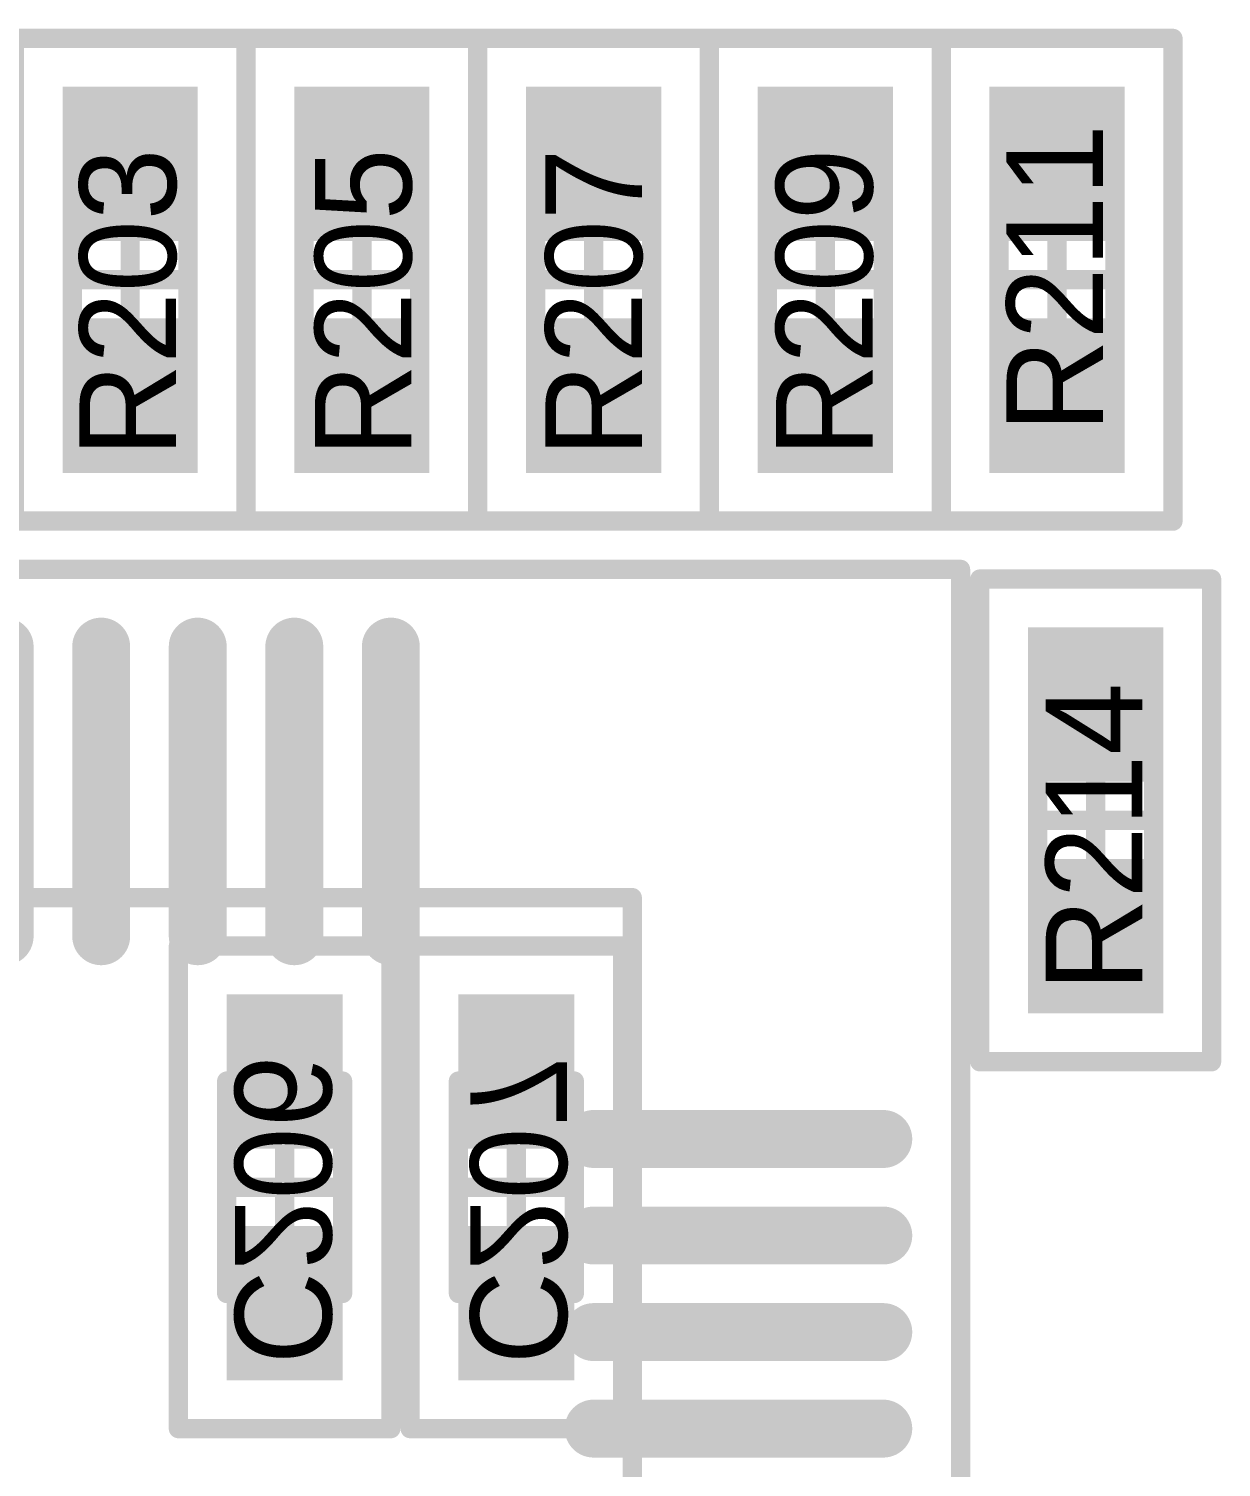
# Model space of a CAD drawing. Header units: millimetres. Extents: x 33.3 to 111.9, y 29.8 to 74.8.
# Drawn here: x 59.84 to 66.02, y 55.45 to 62.9 of the extents above; entities that cross this region are included whole.
import ezdxf

# ---------------------------------------------------------------- set-up
doc = ezdxf.new("R2010")
doc.units = ezdxf.units.MM
for name, color, linetype in [('BottomLayer', 5, 'Continuous'), ('BottomOverlay', 54, 'Continuous'), ('BottomPaste', 16, 'Continuous'), ('Mechanical13', 56, 'Continuous'), ('Mechanical14', 56, 'Continuous'), ('Mechanical15', 56, 'Continuous'), ('Mechanical16', 56, 'Continuous'), ('Mechanical17', 56, 'Continuous'), ('TopLayer', 1, 'Continuous'), ('TopOverlay', 2, 'Continuous'), ('TopPaste', 8, 'Continuous')]:
    doc.layers.add(name, color=color, linetype=linetype)

# ---------------------------------------------------------------- blocks, each defined once
blk = doc.blocks.new('TQFP64_N_19')
at = {"layer": 'Mechanical13', "const_width": 0.1}
for points in [[(-5, 5), (5, 5)], [(5, -5), (5, 5)]]:
    blk.add_lwpolyline(points, dxfattribs=at)
at = {"layer": 'Mechanical13', "const_width": 0.05}
blk.add_lwpolyline([(4.975, 5, 1), (5.025, 5, 1)], format="xyb", close=True, dxfattribs=at)
blk.add_lwpolyline([(4.975, 5, 1), (5.025, 5, 1)], format="xyb", close=True, dxfattribs=at)
at = {"layer": 'Mechanical15', "const_width": 0.1}
for points in [[(-6.7, 6.7), (6.7, 6.7)], [(6.7, -6.7), (6.7, 6.7)]]:
    blk.add_lwpolyline(points, dxfattribs=at)
at = {"layer": 'Mechanical15', "const_width": 0.05}
blk.add_lwpolyline([(6.675, 6.7, 1), (6.725, 6.7, 1)], format="xyb", close=True, dxfattribs=at)
blk.add_lwpolyline([(6.675, 6.7, 1), (6.725, 6.7, 1)], format="xyb", close=True, dxfattribs=at)
at = {"layer": 'TopLayer', "const_width": 0.3}
for points in [[(1.75, 6.3), (1.75, 4.8)], [(2.25, 6.3), (2.25, 4.8)], [(2.75, 6.3), (2.75, 4.8)], [(3.25, 6.3), (3.25, 4.8)], [(3.75, 6.3), (3.75, 4.8)], [(4.8, 3.75), (6.3, 3.75)], [(4.8, 3.25), (6.3, 3.25)], [(4.8, 2.75), (6.3, 2.75)], [(4.8, 2.25), (6.3, 2.25)]]:
    blk.add_lwpolyline(points, dxfattribs=at)
at = {"layer": 'TopLayer', "const_width": 0.15}
for points in [[(1.675, 6.3, 1), (1.825, 6.3, 1)], [(2.175, 6.3, 1), (2.325, 6.3, 1)], [(2.675, 6.3, 1), (2.825, 6.3, 1)], [(3.175, 6.3, 1), (3.325, 6.3, 1)], [(3.675, 6.3, 1), (3.825, 6.3, 1)], [(1.675, 4.8, 1), (1.825, 4.8, 1)], [(2.175, 4.8, 1), (2.325, 4.8, 1)], [(2.675, 4.8, 1), (2.825, 4.8, 1)], [(3.175, 4.8, 1), (3.325, 4.8, 1)], [(3.675, 4.8, 1), (3.825, 4.8, 1)], [(4.725, 3.75, 1), (4.875, 3.75, 1)], [(6.225, 3.75, 1), (6.375, 3.75, 1)], [(4.725, 3.25, 1), (4.875, 3.25, 1)], [(6.225, 3.25, 1), (6.375, 3.25, 1)], [(4.725, 2.75, 1), (4.875, 2.75, 1)], [(6.225, 2.75, 1), (6.375, 2.75, 1)], [(4.725, 2.25, 1), (4.875, 2.25, 1)], [(6.225, 2.25, 1), (6.375, 2.25, 1)]]:
    blk.add_lwpolyline(points, format="xyb", close=True, dxfattribs=at)
at = {"layer": 'TopPaste', "const_width": 0.3}
for points in [[(1.75, 6.3), (1.75, 4.8)], [(2.25, 6.3), (2.25, 4.8)], [(2.75, 6.3), (2.75, 4.8)], [(3.25, 6.3), (3.25, 4.8)], [(3.75, 6.3), (3.75, 4.8)], [(4.8, 3.75), (6.3, 3.75)], [(4.8, 3.25), (6.3, 3.25)], [(4.8, 2.75), (6.3, 2.75)], [(4.8, 2.25), (6.3, 2.25)]]:
    blk.add_lwpolyline(points, dxfattribs=at)
at = {"layer": 'TopPaste', "const_width": 0.15}
for points in [[(1.675, 6.3, 1), (1.825, 6.3, 1)], [(2.175, 6.3, 1), (2.325, 6.3, 1)], [(2.675, 6.3, 1), (2.825, 6.3, 1)], [(3.175, 6.3, 1), (3.325, 6.3, 1)], [(3.675, 6.3, 1), (3.825, 6.3, 1)], [(1.675, 4.8, 1), (1.825, 4.8, 1)], [(2.175, 4.8, 1), (2.325, 4.8, 1)], [(2.675, 4.8, 1), (2.825, 4.8, 1)], [(3.175, 4.8, 1), (3.325, 4.8, 1)], [(3.675, 4.8, 1), (3.825, 4.8, 1)], [(4.725, 3.75, 1), (4.875, 3.75, 1)], [(6.225, 3.75, 1), (6.375, 3.75, 1)], [(4.725, 3.25, 1), (4.875, 3.25, 1)], [(6.225, 3.25, 1), (6.375, 3.25, 1)], [(4.725, 2.75, 1), (4.875, 2.75, 1)], [(6.225, 2.75, 1), (6.375, 2.75, 1)], [(4.725, 2.25, 1), (4.875, 2.25, 1)], [(6.225, 2.25, 1), (6.375, 2.25, 1)]]:
    blk.add_lwpolyline(points, format="xyb", close=True, dxfattribs=at)
blk = doc.blocks.new('RESC0402_1005__N_182')
at = {"layer": 'Mechanical13', "const_width": 0.1}
for points in [[(0.55, 0.3), (-0.55, 0.3)], [(-0.55, -0.3), (-0.55, 0.3)], [(0.55, -0.3), (0.55, 0.3)], [(0.55, -0.3), (-0.55, -0.3)]]:
    blk.add_lwpolyline(points, dxfattribs=at)
at = {"layer": 'Mechanical13', "const_width": 0.05}
for points in [[(-0.575, 0.3, 1), (-0.525, 0.3, 1)], [(-0.575, 0.3, 1), (-0.525, 0.3, 1)], [(0.525, 0.3, 1), (0.575, 0.3, 1)], [(0.525, 0.3, 1), (0.575, 0.3, 1)], [(-0.575, -0.3, 1), (-0.525, -0.3, 1)], [(-0.575, -0.3, 1), (-0.525, -0.3, 1)], [(0.525, -0.3, 1), (0.575, -0.3, 1)], [(0.525, -0.3, 1), (0.575, -0.3, 1)]]:
    blk.add_lwpolyline(points, format="xyb", close=True, dxfattribs=at)
at = {"layer": 'Mechanical15', "const_width": 0.1}
for points in [[(1.25, 0.6), (-1.25, 0.6)], [(-1.25, -0.6), (-1.25, 0.6)], [(1.25, -0.6), (1.25, 0.6)], [(1.25, -0.6), (-1.25, -0.6)]]:
    blk.add_lwpolyline(points, dxfattribs=at)
at = {"layer": 'Mechanical15', "const_width": 0.05}
for points in [[(-1.275, 0.6, 1), (-1.225, 0.6, 1)], [(-1.275, 0.6, 1), (-1.225, 0.6, 1)], [(1.225, 0.6, 1), (1.275, 0.6, 1)], [(1.225, 0.6, 1), (1.275, 0.6, 1)], [(-1.275, -0.6, 1), (-1.225, -0.6, 1)], [(-1.275, -0.6, 1), (-1.225, -0.6, 1)], [(1.225, -0.6, 1), (1.275, -0.6, 1)], [(1.225, -0.6, 1), (1.275, -0.6, 1)]]:
    blk.add_lwpolyline(points, format="xyb", close=True, dxfattribs=at)
at = {"layer": 'Mechanical17', "const_width": 0.1}
for points in [[(0, -0.3), (0, 0.3)], [(0.3, 0), (-0.3, 0)]]:
    blk.add_lwpolyline(points, dxfattribs=at)
at = {"layer": 'Mechanical17', "const_width": 0.05}
for points in [[(-0.025, 0.3, 1), (0.025, 0.3, 1)], [(-0.325, 0, 1), (-0.275, 0, 1)], [(0.275, 0, 1), (0.325, 0, 1)], [(-0.025, -0.3, 1), (0.025, -0.3, 1)]]:
    blk.add_lwpolyline(points, format="xyb", close=True, dxfattribs=at)
at = {"layer": 'TopLayer'}
for points in [[(-0.2, -0.35), (-0.2, 0.35), (-1, -0.35), (-1, 0.35)], [(1, -0.35), (1, 0.35), (0.2, -0.35), (0.2, 0.35)]]:
    blk.add_solid(points, dxfattribs=at)
at = {"layer": 'TopPaste'}
for points in [[(-0.2, -0.35), (-0.2, 0.35), (-1, -0.35), (-1, 0.35)], [(1, -0.35), (1, 0.35), (0.2, -0.35), (0.2, 0.35)]]:
    blk.add_solid(points, dxfattribs=at)
blk = doc.blocks.new('RESC0402_1005__N_185')
at = {"layer": 'Mechanical13', "const_width": 0.1}
for points in [[(-0.55, 0.3), (0.55, 0.3)], [(-0.55, 0.3), (-0.55, -0.3)], [(0.55, 0.3), (0.55, -0.3)], [(-0.55, -0.3), (0.55, -0.3)]]:
    blk.add_lwpolyline(points, dxfattribs=at)
at = {"layer": 'Mechanical13', "const_width": 0.05}
for points in [[(-0.575, 0.3, 1), (-0.525, 0.3, 1)], [(-0.575, 0.3, 1), (-0.525, 0.3, 1)], [(0.525, 0.3, 1), (0.575, 0.3, 1)], [(0.525, 0.3, 1), (0.575, 0.3, 1)], [(-0.575, -0.3, 1), (-0.525, -0.3, 1)], [(-0.575, -0.3, 1), (-0.525, -0.3, 1)], [(0.525, -0.3, 1), (0.575, -0.3, 1)], [(0.525, -0.3, 1), (0.575, -0.3, 1)]]:
    blk.add_lwpolyline(points, format="xyb", close=True, dxfattribs=at)
at = {"layer": 'Mechanical15', "const_width": 0.1}
for points in [[(-1.25, 0.6), (1.25, 0.6)], [(-1.25, 0.6), (-1.25, -0.6)], [(1.25, 0.6), (1.25, -0.6)], [(-1.25, -0.6), (1.25, -0.6)]]:
    blk.add_lwpolyline(points, dxfattribs=at)
at = {"layer": 'Mechanical15', "const_width": 0.05}
for points in [[(-1.275, 0.6, 1), (-1.225, 0.6, 1)], [(-1.275, 0.6, 1), (-1.225, 0.6, 1)], [(1.225, 0.6, 1), (1.275, 0.6, 1)], [(1.225, 0.6, 1), (1.275, 0.6, 1)], [(-1.275, -0.6, 1), (-1.225, -0.6, 1)], [(-1.275, -0.6, 1), (-1.225, -0.6, 1)], [(1.225, -0.6, 1), (1.275, -0.6, 1)], [(1.225, -0.6, 1), (1.275, -0.6, 1)]]:
    blk.add_lwpolyline(points, format="xyb", close=True, dxfattribs=at)
at = {"layer": 'Mechanical17', "const_width": 0.1}
for points in [[(0, 0.3), (0, -0.3)], [(-0.3, 0), (0.3, 0)]]:
    blk.add_lwpolyline(points, dxfattribs=at)
at = {"layer": 'Mechanical17', "const_width": 0.05}
for points in [[(-0.025, 0.3, 1), (0.025, 0.3, 1)], [(-0.325, 0, 1), (-0.275, 0, 1)], [(0.275, 0, 1), (0.325, 0, 1)], [(-0.025, -0.3, 1), (0.025, -0.3, 1)]]:
    blk.add_lwpolyline(points, format="xyb", close=True, dxfattribs=at)
at = {"layer": 'TopLayer'}
for points in [[(-0.2, -0.35), (-0.2, 0.35), (-1, -0.35), (-1, 0.35)], [(1, -0.35), (1, 0.35), (0.2, -0.35), (0.2, 0.35)]]:
    blk.add_solid(points, dxfattribs=at)
at = {"layer": 'TopPaste'}
for points in [[(-0.2, -0.35), (-0.2, 0.35), (-1, -0.35), (-1, 0.35)], [(1, -0.35), (1, 0.35), (0.2, -0.35), (0.2, 0.35)]]:
    blk.add_solid(points, dxfattribs=at)
blk = doc.blocks.new('RESC0402_1005__N_187')
at = {"layer": 'Mechanical13', "const_width": 0.1}
for points in [[(-0.55, 0.3), (0.55, 0.3)], [(-0.55, 0.3), (-0.55, -0.3)], [(0.55, 0.3), (0.55, -0.3)], [(-0.55, -0.3), (0.55, -0.3)]]:
    blk.add_lwpolyline(points, dxfattribs=at)
at = {"layer": 'Mechanical13', "const_width": 0.05}
for points in [[(-0.575, 0.3, 1), (-0.525, 0.3, 1)], [(-0.575, 0.3, 1), (-0.525, 0.3, 1)], [(0.525, 0.3, 1), (0.575, 0.3, 1)], [(0.525, 0.3, 1), (0.575, 0.3, 1)], [(-0.575, -0.3, 1), (-0.525, -0.3, 1)], [(-0.575, -0.3, 1), (-0.525, -0.3, 1)], [(0.525, -0.3, 1), (0.575, -0.3, 1)], [(0.525, -0.3, 1), (0.575, -0.3, 1)]]:
    blk.add_lwpolyline(points, format="xyb", close=True, dxfattribs=at)
at = {"layer": 'Mechanical15', "const_width": 0.1}
for points in [[(-1.25, 0.6), (1.25, 0.6)], [(-1.25, 0.6), (-1.25, -0.6)], [(1.25, 0.6), (1.25, -0.6)], [(-1.25, -0.6), (1.25, -0.6)]]:
    blk.add_lwpolyline(points, dxfattribs=at)
at = {"layer": 'Mechanical15', "const_width": 0.05}
for points in [[(-1.275, 0.6, 1), (-1.225, 0.6, 1)], [(-1.275, 0.6, 1), (-1.225, 0.6, 1)], [(1.225, 0.6, 1), (1.275, 0.6, 1)], [(1.225, 0.6, 1), (1.275, 0.6, 1)], [(-1.275, -0.6, 1), (-1.225, -0.6, 1)], [(-1.275, -0.6, 1), (-1.225, -0.6, 1)], [(1.225, -0.6, 1), (1.275, -0.6, 1)], [(1.225, -0.6, 1), (1.275, -0.6, 1)]]:
    blk.add_lwpolyline(points, format="xyb", close=True, dxfattribs=at)
at = {"layer": 'Mechanical17', "const_width": 0.1}
for points in [[(0, 0.3), (0, -0.3)], [(-0.3, 0), (0.3, 0)]]:
    blk.add_lwpolyline(points, dxfattribs=at)
at = {"layer": 'Mechanical17', "const_width": 0.05}
for points in [[(-0.025, 0.3, 1), (0.025, 0.3, 1)], [(-0.325, 0, 1), (-0.275, 0, 1)], [(0.275, 0, 1), (0.325, 0, 1)], [(-0.025, -0.3, 1), (0.025, -0.3, 1)]]:
    blk.add_lwpolyline(points, format="xyb", close=True, dxfattribs=at)
at = {"layer": 'TopLayer'}
for points in [[(-0.2, -0.35), (-0.2, 0.35), (-1, -0.35), (-1, 0.35)], [(1, -0.35), (1, 0.35), (0.2, -0.35), (0.2, 0.35)]]:
    blk.add_solid(points, dxfattribs=at)
at = {"layer": 'TopPaste'}
for points in [[(-0.2, -0.35), (-0.2, 0.35), (-1, -0.35), (-1, 0.35)], [(1, -0.35), (1, 0.35), (0.2, -0.35), (0.2, 0.35)]]:
    blk.add_solid(points, dxfattribs=at)
blk = doc.blocks.new('RESC0402_1005__N_189')
at = {"layer": 'Mechanical13', "const_width": 0.1}
for points in [[(-0.55, 0.3), (0.55, 0.3)], [(-0.55, 0.3), (-0.55, -0.3)], [(0.55, 0.3), (0.55, -0.3)], [(-0.55, -0.3), (0.55, -0.3)]]:
    blk.add_lwpolyline(points, dxfattribs=at)
at = {"layer": 'Mechanical13', "const_width": 0.05}
for points in [[(-0.575, 0.3, 1), (-0.525, 0.3, 1)], [(-0.575, 0.3, 1), (-0.525, 0.3, 1)], [(0.525, 0.3, 1), (0.575, 0.3, 1)], [(0.525, 0.3, 1), (0.575, 0.3, 1)], [(-0.575, -0.3, 1), (-0.525, -0.3, 1)], [(-0.575, -0.3, 1), (-0.525, -0.3, 1)], [(0.525, -0.3, 1), (0.575, -0.3, 1)], [(0.525, -0.3, 1), (0.575, -0.3, 1)]]:
    blk.add_lwpolyline(points, format="xyb", close=True, dxfattribs=at)
at = {"layer": 'Mechanical15', "const_width": 0.1}
for points in [[(-1.25, 0.6), (1.25, 0.6)], [(-1.25, 0.6), (-1.25, -0.6)], [(1.25, 0.6), (1.25, -0.6)], [(-1.25, -0.6), (1.25, -0.6)]]:
    blk.add_lwpolyline(points, dxfattribs=at)
at = {"layer": 'Mechanical15', "const_width": 0.05}
for points in [[(-1.275, 0.6, 1), (-1.225, 0.6, 1)], [(-1.275, 0.6, 1), (-1.225, 0.6, 1)], [(1.225, 0.6, 1), (1.275, 0.6, 1)], [(1.225, 0.6, 1), (1.275, 0.6, 1)], [(-1.275, -0.6, 1), (-1.225, -0.6, 1)], [(-1.275, -0.6, 1), (-1.225, -0.6, 1)], [(1.225, -0.6, 1), (1.275, -0.6, 1)], [(1.225, -0.6, 1), (1.275, -0.6, 1)]]:
    blk.add_lwpolyline(points, format="xyb", close=True, dxfattribs=at)
at = {"layer": 'Mechanical17', "const_width": 0.1}
for points in [[(0, 0.3), (0, -0.3)], [(-0.3, 0), (0.3, 0)]]:
    blk.add_lwpolyline(points, dxfattribs=at)
at = {"layer": 'Mechanical17', "const_width": 0.05}
for points in [[(-0.025, 0.3, 1), (0.025, 0.3, 1)], [(-0.325, 0, 1), (-0.275, 0, 1)], [(0.275, 0, 1), (0.325, 0, 1)], [(-0.025, -0.3, 1), (0.025, -0.3, 1)]]:
    blk.add_lwpolyline(points, format="xyb", close=True, dxfattribs=at)
at = {"layer": 'TopLayer'}
for points in [[(-0.2, -0.35), (-0.2, 0.35), (-1, -0.35), (-1, 0.35)], [(1, -0.35), (1, 0.35), (0.2, -0.35), (0.2, 0.35)]]:
    blk.add_solid(points, dxfattribs=at)
at = {"layer": 'TopPaste'}
for points in [[(-0.2, -0.35), (-0.2, 0.35), (-1, -0.35), (-1, 0.35)], [(1, -0.35), (1, 0.35), (0.2, -0.35), (0.2, 0.35)]]:
    blk.add_solid(points, dxfattribs=at)
blk = doc.blocks.new('RESC0402_1005__N_191')
at = {"layer": 'Mechanical13', "const_width": 0.1}
for points in [[(-0.55, 0.3), (0.55, 0.3)], [(-0.55, 0.3), (-0.55, -0.3)], [(0.55, 0.3), (0.55, -0.3)], [(-0.55, -0.3), (0.55, -0.3)]]:
    blk.add_lwpolyline(points, dxfattribs=at)
at = {"layer": 'Mechanical13', "const_width": 0.05}
for points in [[(-0.575, 0.3, 1), (-0.525, 0.3, 1)], [(-0.575, 0.3, 1), (-0.525, 0.3, 1)], [(0.525, 0.3, 1), (0.575, 0.3, 1)], [(0.525, 0.3, 1), (0.575, 0.3, 1)], [(-0.575, -0.3, 1), (-0.525, -0.3, 1)], [(-0.575, -0.3, 1), (-0.525, -0.3, 1)], [(0.525, -0.3, 1), (0.575, -0.3, 1)], [(0.525, -0.3, 1), (0.575, -0.3, 1)]]:
    blk.add_lwpolyline(points, format="xyb", close=True, dxfattribs=at)
at = {"layer": 'Mechanical15', "const_width": 0.1}
for points in [[(-1.25, 0.6), (1.25, 0.6)], [(-1.25, 0.6), (-1.25, -0.6)], [(1.25, 0.6), (1.25, -0.6)], [(-1.25, -0.6), (1.25, -0.6)]]:
    blk.add_lwpolyline(points, dxfattribs=at)
at = {"layer": 'Mechanical15', "const_width": 0.05}
for points in [[(-1.275, 0.6, 1), (-1.225, 0.6, 1)], [(-1.275, 0.6, 1), (-1.225, 0.6, 1)], [(1.225, 0.6, 1), (1.275, 0.6, 1)], [(1.225, 0.6, 1), (1.275, 0.6, 1)], [(-1.275, -0.6, 1), (-1.225, -0.6, 1)], [(-1.275, -0.6, 1), (-1.225, -0.6, 1)], [(1.225, -0.6, 1), (1.275, -0.6, 1)], [(1.225, -0.6, 1), (1.275, -0.6, 1)]]:
    blk.add_lwpolyline(points, format="xyb", close=True, dxfattribs=at)
at = {"layer": 'Mechanical17', "const_width": 0.1}
for points in [[(0, 0.3), (0, -0.3)], [(-0.3, 0), (0.3, 0)]]:
    blk.add_lwpolyline(points, dxfattribs=at)
at = {"layer": 'Mechanical17', "const_width": 0.05}
for points in [[(-0.025, 0.3, 1), (0.025, 0.3, 1)], [(-0.325, 0, 1), (-0.275, 0, 1)], [(0.275, 0, 1), (0.325, 0, 1)], [(-0.025, -0.3, 1), (0.025, -0.3, 1)]]:
    blk.add_lwpolyline(points, format="xyb", close=True, dxfattribs=at)
at = {"layer": 'TopLayer'}
for points in [[(-0.2, -0.35), (-0.2, 0.35), (-1, -0.35), (-1, 0.35)], [(1, -0.35), (1, 0.35), (0.2, -0.35), (0.2, 0.35)]]:
    blk.add_solid(points, dxfattribs=at)
at = {"layer": 'TopPaste'}
for points in [[(-0.2, -0.35), (-0.2, 0.35), (-1, -0.35), (-1, 0.35)], [(1, -0.35), (1, 0.35), (0.2, -0.35), (0.2, 0.35)]]:
    blk.add_solid(points, dxfattribs=at)
blk = doc.blocks.new('RESC0402_1005__N_193')
at = {"layer": 'Mechanical13', "const_width": 0.1}
for points in [[(0.55, 0.3), (-0.55, 0.3)], [(-0.55, -0.3), (-0.55, 0.3)], [(0.55, -0.3), (0.55, 0.3)], [(0.55, -0.3), (-0.55, -0.3)]]:
    blk.add_lwpolyline(points, dxfattribs=at)
at = {"layer": 'Mechanical13', "const_width": 0.05}
for points in [[(-0.575, 0.3, 1), (-0.525, 0.3, 1)], [(-0.575, 0.3, 1), (-0.525, 0.3, 1)], [(0.525, 0.3, 1), (0.575, 0.3, 1)], [(0.525, 0.3, 1), (0.575, 0.3, 1)], [(-0.575, -0.3, 1), (-0.525, -0.3, 1)], [(-0.575, -0.3, 1), (-0.525, -0.3, 1)], [(0.525, -0.3, 1), (0.575, -0.3, 1)], [(0.525, -0.3, 1), (0.575, -0.3, 1)]]:
    blk.add_lwpolyline(points, format="xyb", close=True, dxfattribs=at)
at = {"layer": 'Mechanical15', "const_width": 0.1}
for points in [[(1.25, 0.6), (-1.25, 0.6)], [(-1.25, -0.6), (-1.25, 0.6)], [(1.25, -0.6), (1.25, 0.6)], [(1.25, -0.6), (-1.25, -0.6)]]:
    blk.add_lwpolyline(points, dxfattribs=at)
at = {"layer": 'Mechanical15', "const_width": 0.05}
for points in [[(-1.275, 0.6, 1), (-1.225, 0.6, 1)], [(-1.275, 0.6, 1), (-1.225, 0.6, 1)], [(1.225, 0.6, 1), (1.275, 0.6, 1)], [(1.225, 0.6, 1), (1.275, 0.6, 1)], [(-1.275, -0.6, 1), (-1.225, -0.6, 1)], [(-1.275, -0.6, 1), (-1.225, -0.6, 1)], [(1.225, -0.6, 1), (1.275, -0.6, 1)], [(1.225, -0.6, 1), (1.275, -0.6, 1)]]:
    blk.add_lwpolyline(points, format="xyb", close=True, dxfattribs=at)
at = {"layer": 'Mechanical17', "const_width": 0.1}
for points in [[(0, -0.3), (0, 0.3)], [(0.3, 0), (-0.3, 0)]]:
    blk.add_lwpolyline(points, dxfattribs=at)
at = {"layer": 'Mechanical17', "const_width": 0.05}
for points in [[(-0.025, 0.3, 1), (0.025, 0.3, 1)], [(-0.325, 0, 1), (-0.275, 0, 1)], [(0.275, 0, 1), (0.325, 0, 1)], [(-0.025, -0.3, 1), (0.025, -0.3, 1)]]:
    blk.add_lwpolyline(points, format="xyb", close=True, dxfattribs=at)
at = {"layer": 'TopLayer'}
for points in [[(-0.2, -0.35), (-0.2, 0.35), (-1, -0.35), (-1, 0.35)], [(1, -0.35), (1, 0.35), (0.2, -0.35), (0.2, 0.35)]]:
    blk.add_solid(points, dxfattribs=at)
at = {"layer": 'TopPaste'}
for points in [[(-0.2, -0.35), (-0.2, 0.35), (-1, -0.35), (-1, 0.35)], [(1, -0.35), (1, 0.35), (0.2, -0.35), (0.2, 0.35)]]:
    blk.add_solid(points, dxfattribs=at)
blk = doc.blocks.new('CAPC0402_1005__N_B_332')
at = {"layer": 'BottomLayer'}
for points in [[(-1, 0.3), (-1, -0.3), (-0.2, 0.3), (-0.2, -0.3)], [(0.2, 0.3), (0.2, -0.3), (1, 0.3), (1, -0.3)]]:
    blk.add_solid(points, dxfattribs=at)
at = {"layer": 'BottomPaste'}
for points in [[(-1, 0.3), (-1, -0.3), (-0.2, 0.3), (-0.2, -0.3)], [(0.2, 0.3), (0.2, -0.3), (1, 0.3), (1, -0.3)]]:
    blk.add_solid(points, dxfattribs=at)
at = {"layer": 'Mechanical14', "const_width": 0.1}
for points in [[(-0.55, 0.3), (0.55, 0.3)], [(-0.55, 0.3), (-0.55, -0.3)], [(0.55, 0.3), (0.55, -0.3)], [(-0.55, -0.3), (0.55, -0.3)]]:
    blk.add_lwpolyline(points, dxfattribs=at)
at = {"layer": 'Mechanical14', "const_width": 0.05}
for points in [[(-0.575, 0.3, 1), (-0.525, 0.3, 1)], [(-0.575, 0.3, 1), (-0.525, 0.3, 1)], [(0.525, 0.3, 1), (0.575, 0.3, 1)], [(0.525, 0.3, 1), (0.575, 0.3, 1)], [(-0.575, -0.3, 1), (-0.525, -0.3, 1)], [(-0.575, -0.3, 1), (-0.525, -0.3, 1)], [(0.525, -0.3, 1), (0.575, -0.3, 1)], [(0.525, -0.3, 1), (0.575, -0.3, 1)]]:
    blk.add_lwpolyline(points, format="xyb", close=True, dxfattribs=at)
at = {"layer": 'Mechanical16', "const_width": 0.1}
for points in [[(-1.25, 0.55), (1.25, 0.55)], [(-1.25, 0.55), (-1.25, -0.55)], [(1.25, 0.55), (1.25, -0.55)], [(-1.25, -0.55), (1.25, -0.55)]]:
    blk.add_lwpolyline(points, dxfattribs=at)
at = {"layer": 'Mechanical16', "const_width": 0.05}
for points in [[(-1.275, 0.55, 1), (-1.225, 0.55, 1)], [(-1.275, 0.55, 1), (-1.225, 0.55, 1)], [(1.225, 0.55, 1), (1.275, 0.55, 1)], [(1.225, 0.55, 1), (1.275, 0.55, 1)], [(-1.275, -0.55, 1), (-1.225, -0.55, 1)], [(-1.275, -0.55, 1), (-1.225, -0.55, 1)], [(1.225, -0.55, 1), (1.275, -0.55, 1)], [(1.225, -0.55, 1), (1.275, -0.55, 1)]]:
    blk.add_lwpolyline(points, format="xyb", close=True, dxfattribs=at)
at = {"layer": 'Mechanical17', "const_width": 0.1}
for points in [[(0, 0.3), (0, -0.3)], [(-0.3, 0), (0.3, 0)]]:
    blk.add_lwpolyline(points, dxfattribs=at)
at = {"layer": 'Mechanical17', "const_width": 0.05}
for points in [[(-0.025, 0.3, 1), (0.025, 0.3, 1)], [(-0.325, 0, 1), (-0.275, 0, 1)], [(0.275, 0, 1), (0.325, 0, 1)], [(-0.025, -0.3, 1), (0.025, -0.3, 1)]]:
    blk.add_lwpolyline(points, format="xyb", close=True, dxfattribs=at)
blk = doc.blocks.new('CAPC0402_1005__N_B_333')
at = {"layer": 'BottomLayer'}
for points in [[(-1, 0.3), (-1, -0.3), (-0.2, 0.3), (-0.2, -0.3)], [(0.2, 0.3), (0.2, -0.3), (1, 0.3), (1, -0.3)]]:
    blk.add_solid(points, dxfattribs=at)
at = {"layer": 'BottomPaste'}
for points in [[(-1, 0.3), (-1, -0.3), (-0.2, 0.3), (-0.2, -0.3)], [(0.2, 0.3), (0.2, -0.3), (1, 0.3), (1, -0.3)]]:
    blk.add_solid(points, dxfattribs=at)
at = {"layer": 'Mechanical14', "const_width": 0.1}
for points in [[(-0.55, 0.3), (0.55, 0.3)], [(-0.55, 0.3), (-0.55, -0.3)], [(0.55, 0.3), (0.55, -0.3)], [(-0.55, -0.3), (0.55, -0.3)]]:
    blk.add_lwpolyline(points, dxfattribs=at)
at = {"layer": 'Mechanical14', "const_width": 0.05}
for points in [[(-0.575, 0.3, 1), (-0.525, 0.3, 1)], [(-0.575, 0.3, 1), (-0.525, 0.3, 1)], [(0.525, 0.3, 1), (0.575, 0.3, 1)], [(0.525, 0.3, 1), (0.575, 0.3, 1)], [(-0.575, -0.3, 1), (-0.525, -0.3, 1)], [(-0.575, -0.3, 1), (-0.525, -0.3, 1)], [(0.525, -0.3, 1), (0.575, -0.3, 1)], [(0.525, -0.3, 1), (0.575, -0.3, 1)]]:
    blk.add_lwpolyline(points, format="xyb", close=True, dxfattribs=at)
at = {"layer": 'Mechanical16', "const_width": 0.1}
for points in [[(-1.25, 0.55), (1.25, 0.55)], [(-1.25, 0.55), (-1.25, -0.55)], [(1.25, 0.55), (1.25, -0.55)], [(-1.25, -0.55), (1.25, -0.55)]]:
    blk.add_lwpolyline(points, dxfattribs=at)
at = {"layer": 'Mechanical16', "const_width": 0.05}
for points in [[(-1.275, 0.55, 1), (-1.225, 0.55, 1)], [(-1.275, 0.55, 1), (-1.225, 0.55, 1)], [(1.225, 0.55, 1), (1.275, 0.55, 1)], [(1.225, 0.55, 1), (1.275, 0.55, 1)], [(-1.275, -0.55, 1), (-1.225, -0.55, 1)], [(-1.275, -0.55, 1), (-1.225, -0.55, 1)], [(1.225, -0.55, 1), (1.275, -0.55, 1)], [(1.225, -0.55, 1), (1.275, -0.55, 1)]]:
    blk.add_lwpolyline(points, format="xyb", close=True, dxfattribs=at)
at = {"layer": 'Mechanical17', "const_width": 0.1}
for points in [[(0, 0.3), (0, -0.3)], [(-0.3, 0), (0.3, 0)]]:
    blk.add_lwpolyline(points, dxfattribs=at)
at = {"layer": 'Mechanical17', "const_width": 0.05}
for points in [[(-0.025, 0.3, 1), (0.025, 0.3, 1)], [(-0.325, 0, 1), (-0.275, 0, 1)], [(0.275, 0, 1), (0.325, 0, 1)], [(-0.025, -0.3, 1), (0.025, -0.3, 1)]]:
    blk.add_lwpolyline(points, format="xyb", close=True, dxfattribs=at)

msp = doc.modelspace()

# ---------------------------------------------------------------- block references
for name, p, rotation in [('RESC0402_1005__N_193', (60.367, 61.599), 270), ('RESC0402_1005__N_191', (61.567, 61.599), 90), ('RESC0402_1005__N_189', (62.767, 61.599), 90), ('RESC0402_1005__N_187', (63.967, 61.599), 90), ('RESC0402_1005__N_185', (65.167, 61.599), 90), ('RESC0402_1005__N_182', (65.367, 58.799), 270), ('CAPC0402_1005__N_B_333', (61.167, 56.899), 90), ('CAPC0402_1005__N_B_332', (62.367, 56.899), 90)]:
    msp.add_blockref(name, p, dxfattribs=dict(rotation=rotation))
msp.add_blockref('TQFP64_N_19', (57.967, 53.399))

# ---------------------------------------------------------------- texts
at = {"layer": 'BottomOverlay', "text_generation_flag": 2}
for s, p in [('C206', (60.9092, 55.9816)), ('C207', (62.1284, 55.9816))]:
    msp.add_text(s, height=0.5, rotation=270, dxfattribs=at).set_placement(p)
at = {"layer": 'TopOverlay'}
for s, p in [('R211', (65.405, 60.8076)), ('R203', (60.6044, 60.6806)), ('R205', (61.8236, 60.6806)), ('R207', (63.0174, 60.6806)), ('R209', (64.2112, 60.6806)), ('R214', (65.6082, 57.912))]:
    msp.add_text(s, height=0.5, rotation=90, dxfattribs=at).set_placement(p)

doc.saveas('drawing.dxf')
